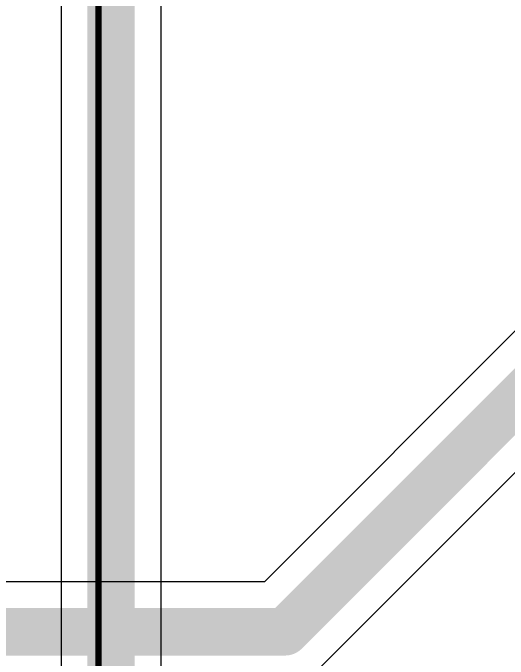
# Model space of a CAD drawing. Header units: millimetres. Extents: x 0.11 to 2.34, y 0.1 to 2.58.
# Drawn here: x 1.194 to 1.3505, y 1.8914 to 2.0955 of the extents above; entities that cross this region are included whole.
import ezdxf

# ---------------------------------------------------------------- set-up
doc = ezdxf.new("R2010")
doc.units = ezdxf.units.MM
doc.header["$MEASUREMENT"] = 0
for name, color, linetype in [('BottomLayer', 5, 'Continuous'), ('Mechanical13', 56, 'Continuous'), ('TopLayer', 1, 'Continuous')]:
    doc.layers.add(name, color=color, linetype=linetype)

# ---------------------------------------------------------------- blocks, each defined once
blk = doc.blocks.new('ESP8266_ESP_12_E_5')
at = {"layer": 'Mechanical13', "const_width": 0.002}
blk.add_lwpolyline([(-0.66296, 0.75797), (-0.02296, 0.75797)], dxfattribs=at)

msp = doc.modelspace()

# ---------------------------------------------------------------- linework, layer by layer
at = {"layer": 'BottomLayer'}
for p, q in [((1.2092, 2.39083), (1.2092, 1.71417)), ((1.2408, 1.71417), (1.2408, 2.39083))]:
    msp.add_line(p, q, dxfattribs=at)
at = {"layer": 'BottomLayer', "const_width": 0.015}
msp.add_lwpolyline([(1.225, 1.685), (1.225, 2.42)], dxfattribs=at)
at = {"layer": 'TopLayer'}
for p, q in [((1.6322, 2.27455), (1.27345, 1.9158)), ((1.29117, 1.88882), (1.65917, 2.25683)), ((1.27345, 1.9158), (0.93, 1.9158))]:
    msp.add_line(p, q, dxfattribs=at)
at = {"layer": 'TopLayer', "const_width": 0.015}
for points in [[(1.28, 1.9), (1.648, 2.268)], [(0.89, 1.9), (1.28, 1.9)]]:
    msp.add_lwpolyline(points, dxfattribs=at)
at = {"layer": 'TopLayer', "const_width": 0.0075}
msp.add_lwpolyline([(1.27625, 1.9, 1), (1.28375, 1.9, 1)], format="xyb", close=True, dxfattribs=at)
msp.add_lwpolyline([(1.27625, 1.9, 1), (1.28375, 1.9, 1)], format="xyb", close=True, dxfattribs=at)

# ---------------------------------------------------------------- block references
at = {"rotation": 90}
msp.add_blockref('ESP8266_ESP_12_E_5', (1.979, 2.402), dxfattribs=at)

doc.saveas('drawing.dxf')
